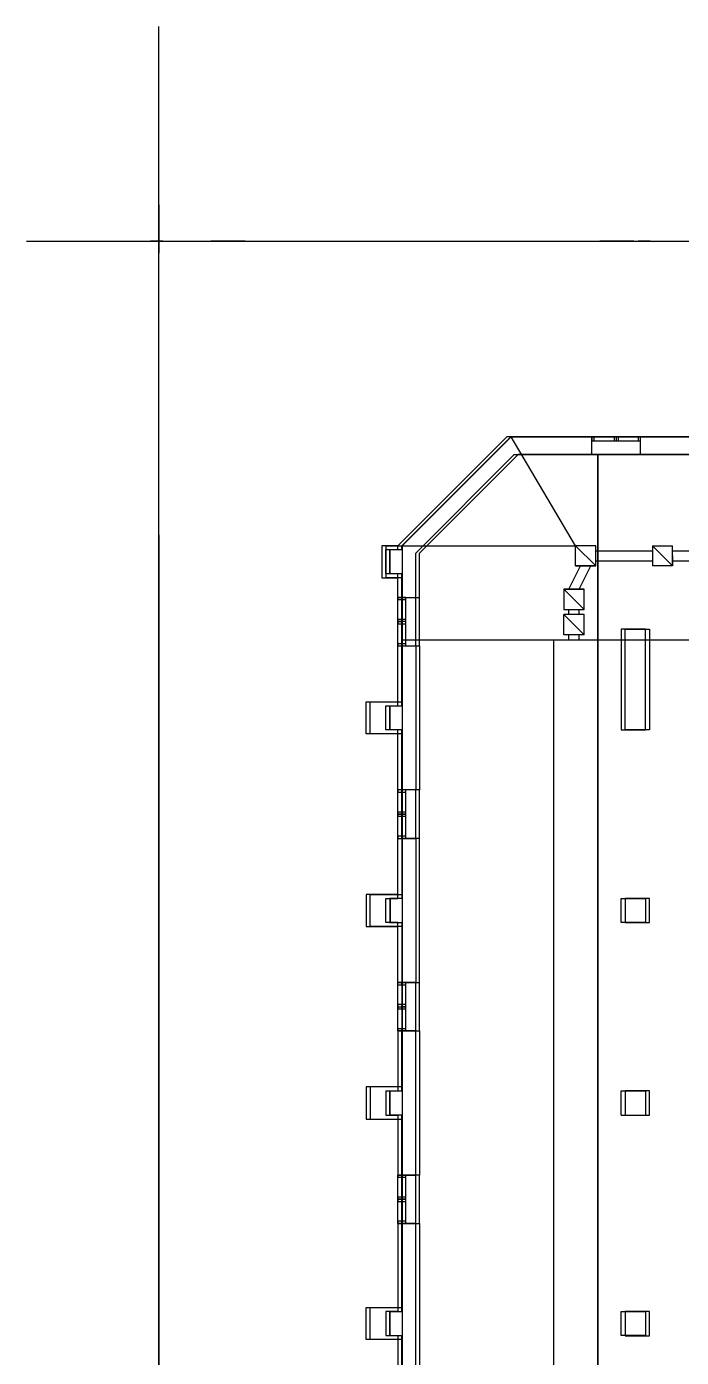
# Model space of a CAD drawing. Extents: x 2090 to 2117, y 2868 to 3045.
# Drawn here: x 2089.65 to 2100.77, y 2898.78 to 2921.39 of the extents above; entities that cross this region are included whole.
import ezdxf

# ---------------------------------------------------------------- set-up
doc = ezdxf.new("R2010")
doc.units = 0

msp = doc.modelspace()

# ---------------------------------------------------------------- linework, layer by layer
for p, q in [((2091.892, 2917.951, -0.302), (2091.892, 2921.391, -0.302)), ((2091.892, 2917.951, 2.657), (2091.892, 2918.362, 2.863)), ((2091.892, 2918.362, 2.863), (2091.892, 2917.951, 3.068)), ((2091.892, 2914.6, 3.068), (2091.892, 2917.951, 3.068)), ((2091.892, 2917.951, 3.068), (2091.892, 2917.951, 2.657)), ((2091.892, 2917.951, 3.068), (2091.892, 2917.745, 4.176)), ((2091.892, 2914.604, 2.189), (2091.892, 2917.951, 2.189)), ((2091.892, 2917.951, -0.302), (2091.892, 2917.951, 2.189)), ((2091.892, 2917.951, 3.068), (2091.892, 2917.951, 2.189)), ((2091.892, 2914.604, -0.302), (2091.892, 2917.951, -0.302)), ((2089.647, 2917.745), (2091.754, 2917.745)), ((2091.754, 2917.745, 5.217), (2092.165, 2917.745, 5.217)), ((2091.754, 2917.745), (2091.754, 2917.745, 5.217)), ((2091.959, 2917.745, 6.325), (2091.754, 2917.745, 5.217)), ((2091.754, 2917.745), (2096.021, 2917.745)), ((2091.892, 2917.745, 4.176), (2091.892, 2917.54, 3.068)), ((2091.959, 2917.745, 6.325), (2099.969, 2917.745, 6.325)), ((2091.959, 2917.745), (2092.655, 2917.745)), ((2091.959, 2917.745, 6.325), (2092.165, 2917.745, 5.217)), ((2092.165, 2917.745, 4.607), (2097.871, 2917.745, 4.607)), ((2092.165, 2917.745, 5.217), (2092.165, 2917.745)), ((2092.779, 2917.745, 3.039), (2092.776, 2917.745, 3)), ((2092.776, 2917.745, 3), (2092.776, 2917.745, 2.491)), ((2092.776, 2917.745, 2.491), (2093.357, 2917.745, 2.491)), ((2092.786, 2917.745, 3.077), (2092.779, 2917.745, 3.039)), ((2092.799, 2917.745, 3.113), (2092.786, 2917.745, 3.077)), ((2092.816, 2917.745, 3.146), (2092.799, 2917.745, 3.113)), ((2092.836, 2917.745, 3.177), (2092.816, 2917.745, 3.146)), ((2092.861, 2917.745, 3.205), (2092.836, 2917.745, 3.177)), ((2092.889, 2917.745, 3.23), (2092.861, 2917.745, 3.205)), ((2092.92, 2917.745, 3.251), (2092.889, 2917.745, 3.23)), ((2092.953, 2917.745, 3.268), (2092.92, 2917.745, 3.251)), ((2092.989, 2917.745, 3.28), (2092.953, 2917.745, 3.268)), ((2093.027, 2917.745, 3.288), (2092.989, 2917.745, 3.28)), ((2093.066, 2917.745, 3.291), (2093.027, 2917.745, 3.288)), ((2093.106, 2917.745, 3.288), (2093.066, 2917.745, 3.291)), ((2093.144, 2917.745, 3.28), (2093.106, 2917.745, 3.288)), ((2093.179, 2917.745, 3.268), (2093.144, 2917.745, 3.28)), ((2093.213, 2917.745, 3.251), (2093.179, 2917.745, 3.268)), ((2093.244, 2917.745, 3.23), (2093.213, 2917.745, 3.251)), ((2093.272, 2917.745, 3.205), (2093.244, 2917.745, 3.23)), ((2093.296, 2917.745, 3.177), (2093.272, 2917.745, 3.205)), ((2093.317, 2917.745, 3.146), (2093.296, 2917.745, 3.177)), ((2093.334, 2917.745, 3.113), (2093.317, 2917.745, 3.146)), ((2093.346, 2917.745, 3.077), (2093.334, 2917.745, 3.113)), ((2093.354, 2917.745, 3.039), (2093.346, 2917.745, 3.077)), ((2093.357, 2917.745, 3), (2093.354, 2917.745, 3.039)), ((2093.357, 2917.745, 2.491), (2093.357, 2917.745, 3)), ((2096.021, 2917.745), (2096.021, 2917.745, 4.165)), ((2096.021, 2917.745, 4.165), (2097.118, 2917.745, 4.607)), ((2096.021, 2917.745, 4.165), (2103.221, 2917.745, 4.165)), ((2096.021, 2917.745), (2110.517, 2917.745)), ((2097.871, 2917.745), (2097.871, 2917.745, 4.165)), ((2097.871, 2917.745, 4.165), (2098.968, 2917.745, 4.607)), ((2097.871, 2917.745, 4.607), (2107.666, 2917.745, 4.607)), ((2097.871, 2917.745, 2.491), (2108.667, 2917.745, 2.491)), ((2098.768, 2917.745, 4.607), (2098.768, 2917.745, 5.19)), ((2098.768, 2917.745, 5.19), (2099.111, 2917.745, 5.19)), ((2098.968, 2917.745, 4.607), (2098.968, 2917.745, 5.19)), ((2098.968, 2917.745, 5.19), (2099.311, 2917.745, 5.19)), ((2099.311, 2917.745, 5.19), (2099.311, 2917.745, 4.607)), ((2099.311, 2917.745, 5.066), (2100.271, 2917.745, 5.066)), ((2099.383, 2917.745, 3.039), (2099.381, 2917.745, 3)), ((2099.381, 2917.745, 3), (2099.381, 2917.745, 2.491)), ((2099.381, 2917.745, 2.491), (2099.962, 2917.745, 2.491)), ((2099.391, 2917.745, 3.077), (2099.383, 2917.745, 3.039)), ((2099.404, 2917.745, 3.113), (2099.391, 2917.745, 3.077)), ((2099.42, 2917.745, 3.146), (2099.404, 2917.745, 3.113)), ((2099.441, 2917.745, 3.177), (2099.42, 2917.745, 3.146)), ((2099.466, 2917.745, 3.205), (2099.441, 2917.745, 3.177)), ((2099.494, 2917.745, 3.23), (2099.466, 2917.745, 3.205)), ((2099.525, 2917.745, 3.251), (2099.494, 2917.745, 3.23)), ((2099.558, 2917.745, 3.268), (2099.525, 2917.745, 3.251)), ((2099.594, 2917.745, 3.28), (2099.558, 2917.745, 3.268)), ((2099.632, 2917.745, 3.288), (2099.594, 2917.745, 3.28)), ((2099.671, 2917.745, 3.291), (2099.632, 2917.745, 3.288)), ((2099.71, 2917.745, 3.288), (2099.671, 2917.745, 3.291)), ((2099.748, 2917.745, 3.28), (2099.71, 2917.745, 3.288)), ((2099.784, 2917.745, 3.268), (2099.748, 2917.745, 3.28)), ((2099.818, 2917.745, 3.251), (2099.784, 2917.745, 3.268)), ((2099.849, 2917.745, 3.23), (2099.818, 2917.745, 3.251)), ((2099.876, 2917.745, 3.205), (2099.849, 2917.745, 3.23)), ((2099.901, 2917.745, 3.177), (2099.876, 2917.745, 3.205)), ((2099.922, 2917.745, 3.146), (2099.901, 2917.745, 3.177)), ((2099.939, 2917.745, 3.113), (2099.922, 2917.745, 3.146)), ((2099.951, 2917.745, 3.077), (2099.939, 2917.745, 3.113)), ((2099.959, 2917.745, 3.039), (2099.951, 2917.745, 3.077)), ((2099.962, 2917.745, 3), (2099.959, 2917.745, 3.039)), ((2099.962, 2917.745, 2.491), (2099.962, 2917.745, 3)), ((2099.969, 2917.745, 5.066), (2099.969, 2917.745, 6.354)), ((2099.969, 2917.745, 6.354), (2100.036, 2917.745, 6.421)), ((2100.241, 2917.745, 7.529), (2100.036, 2917.745, 6.421)), ((2100.036, 2917.745, 6.421), (2101.97, 2917.745, 6.421)), ((2100.036, 2917.745, 5.066), (2100.036, 2917.745, 6.421)), ((2100.036, 2917.745, 6.421), (2100.447, 2917.745, 6.421)), ((2100.241, 2917.745, 7.529), (2100.447, 2917.745, 6.421)), ((2100.271, 2917.745, 4.607), (2100.271, 2917.745, 5.19)), ((2100.271, 2917.745, 5.19), (2100.615, 2917.745, 5.19)), ((2100.447, 2917.745, 5.19), (2100.447, 2917.745, 6.421)), ((2100.615, 2917.745, 5.19), (2100.615, 2917.745, 4.607)), ((2100.615, 2917.745, 5.066), (2107.106, 2917.745, 5.066)), ((2091.892, 2917.075, 1.178), (2091.892, 2917.098, 1.144)), ((2091.892, 2917.098, 1.144), (2091.892, 2917.098, -0.302)), ((2091.892, 2917.051, 1.211), (2091.892, 2917.075, 1.178)), ((2091.892, 2917.027, 1.242), (2091.892, 2917.051, 1.211)), ((2091.892, 2917.001, 1.272), (2091.892, 2917.027, 1.242)), ((2091.892, 2916.976, 1.301), (2091.892, 2917.001, 1.272)), ((2091.892, 2916.949, 1.329), (2091.892, 2916.976, 1.301)), ((2091.892, 2916.921, 1.356), (2091.892, 2916.949, 1.329)), ((2091.892, 2916.892, 1.382), (2091.892, 2916.921, 1.356)), ((2091.892, 2916.862, 1.407), (2091.892, 2916.892, 1.382)), ((2091.892, 2916.831, 1.431), (2091.892, 2916.862, 1.407)), ((2091.892, 2916.798, 1.455), (2091.892, 2916.831, 1.431)), ((2091.892, 2916.764, 1.478), (2091.892, 2916.798, 1.455)), ((2091.892, 2916.626, 1.556), (2091.892, 2916.764, 1.478)), ((2091.892, 2916.482, 1.614), (2091.892, 2916.626, 1.556)), ((2091.892, 2916.334, 1.651), (2091.892, 2916.482, 1.614)), ((2091.892, 2916.185, 1.668), (2091.892, 2916.334, 1.651)), ((2091.892, 2916.035, 1.666), (2091.892, 2916.185, 1.668)), ((2091.892, 2915.887, 1.645), (2091.892, 2916.035, 1.666)), ((2091.892, 2915.743, 1.606), (2091.892, 2915.887, 1.645)), ((2091.892, 2915.605, 1.548), (2091.892, 2915.743, 1.606)), ((2091.892, 2915.475, 1.473), (2091.892, 2915.605, 1.548)), ((2091.892, 2915.354, 1.38), (2091.892, 2915.475, 1.473)), ((2091.892, 2915.245, 1.27), (2091.892, 2915.354, 1.38)), ((2091.892, 2915.15, 1.144), (2091.892, 2915.245, 1.27)), ((2091.892, 2915.15, 1.144), (2091.892, 2915.15, -0.302)), ((2091.892, 2912.754, 4.305), (2091.892, 2914.604, 4.305)), ((2091.892, 2914.604, 4.305), (2091.892, 2914.604, -0.302)), ((2091.892, 2897.536, 0), (2091.892, 2914.604, 0)), ((2091.892, 2897.536, -0.302), (2091.892, 2914.604, -0.302)), ((2097.804, 2914.421), (2095.954, 2912.571)), ((2096.021, 2912.571, 3.724), (2097.871, 2914.421, 3.724)), ((2096.026, 2912.571, 7.539), (2097.876, 2914.421, 7.539)), ((2101.384, 2914.421), (2097.804, 2914.421)), ((2099.25, 2914.421, 3.724), (2097.871, 2914.421, 3.724)), ((2097.871, 2914.421, 3.724), (2108.667, 2914.421, 3.724)), ((2097.876, 2914.421, 7.539), (2108.672, 2914.421, 7.539)), ((2098.972, 2912.571, 7.539), (2097.876, 2914.421, 7.539)), ((2099.287, 2914.421, 3.724), (2099.25, 2914.421, 3.724)), ((2099.25, 2914.421, 3.724), (2099.25, 2914.354, 3.724)), ((2099.25, 2914.421, 3.724), (2100.073, 2914.421, 3.724)), ((2099.25, 2914.119, 3.724), (2099.25, 2914.421, 3.724)), ((2099.25, 2914.354, 3.724), (2099.287, 2914.354, 3.724)), ((2099.25, 2914.354, 3.724), (2100.073, 2914.354, 3.724)), ((2099.287, 2914.354, 3.724), (2099.287, 2914.421, 3.724)), ((2099.625, 2914.421, 3.724), (2099.625, 2914.354, 3.724)), ((2099.661, 2914.421, 3.724), (2099.625, 2914.421, 3.724)), ((2099.625, 2914.354, 3.724), (2099.661, 2914.354, 3.724)), ((2099.698, 2914.421, 3.724), (2099.661, 2914.421, 3.724)), ((2099.661, 2914.421, 3.724), (2099.661, 2914.354, 3.724)), ((2099.661, 2914.421, 3.724), (2099.661, 2914.354, 3.724)), ((2099.661, 2914.354, 3.724), (2099.698, 2914.354, 3.724)), ((2099.698, 2914.354, 3.724), (2099.698, 2914.421, 3.724)), ((2100.073, 2914.421, 3.724), (2100.036, 2914.421, 3.724)), ((2100.036, 2914.421, 3.724), (2100.036, 2914.354, 3.724)), ((2100.036, 2914.354, 3.724), (2100.073, 2914.354, 3.724)), ((2100.073, 2914.354, 3.724), (2100.073, 2914.421, 3.724)), ((2100.073, 2914.119, 3.724), (2100.073, 2914.421, 3.724)), ((2100.073, 2914.421, 3.724), (2106.466, 2914.421, 3.724)), ((2096.256, 2912.446), (2097.929, 2914.119)), ((2096.323, 2912.446, 3.724), (2097.996, 2914.119, 3.724)), ((2097.929, 2914.119), (2101.686, 2914.119)), ((2108.542, 2914.119, 3.724), (2097.996, 2914.119, 3.724)), ((2097.996, 2914.119, 3.724), (2099.25, 2914.119, 3.724)), ((2099.25, 2914.119, 3.724), (2100.073, 2914.119, 3.724)), ((2099.347, 2879.735, 0.341), (2099.347, 2914.119, 0.341)), ((2099.347, 2914.119, 4.646), (2099.347, 2893.561, 4.646)), ((2099.347, 2893.561, 6.13), (2099.347, 2914.119, 6.13)), ((2099.347, 2897.33, 6.431), (2099.347, 2914.119, 6.431)), ((2099.347, 2897.33, 7.539), (2099.347, 2914.119, 7.539)), ((2099.347, 2914.119, 7.539), (2099.347, 2914.119, 0.039)), ((2099.347, 2914.119, 0.039), (2099.347, 2879.735, 0.039)), ((2106.466, 2914.119, 3.724), (2100.073, 2914.119, 3.724)), ((2091.892, 2897.448, 4.305), (2091.892, 2912.754, 4.305)), ((2091.892, 2912.754, 0), (2091.892, 2912.754, -0.302)), ((2091.892, 2912.754, -0.302), (2091.892, 2912.754, 4.305)), ((2091.892, 2912.754, 4.305), (2091.892, 2897.536, 4.305)), ((2091.892, 2912.687, 0), (2091.892, 2912.687, 4.982)), ((2091.892, 2912.687, 4.982), (2091.892, 2912.482, 6.09)), ((2091.892, 2912.276, 4.982), (2091.892, 2912.687, 4.982)), ((2091.892, 2912.553, 0), (2091.892, 2912.553, 2.627)), ((2091.892, 2912.553, 2.627), (2091.892, 2912.41, 2.627)), ((2091.892, 2912.482, 6.09), (2091.892, 2912.276, 4.982)), ((2095.954, 2912.571), (2095.682, 2912.571)), ((2095.682, 2912.571), (2095.682, 2912.026)), ((2095.749, 2912.093), (2095.749, 2912.504)), ((2095.749, 2912.504), (2095.954, 2912.504)), ((2095.753, 2912.026, 7.539), (2095.753, 2912.571, 7.539)), ((2095.753, 2912.571, 7.539), (2096.026, 2912.571, 7.539)), ((2095.816, 2912.093, 3.724), (2095.816, 2912.504, 3.724)), ((2095.816, 2912.504, 3.724), (2096.021, 2912.504, 3.724)), ((2095.821, 2912.093, 7.539), (2095.821, 2912.504, 7.539)), ((2095.821, 2912.504, 7.539), (2096.026, 2912.504, 7.539)), ((2095.954, 2912.504), (2095.954, 2912.571)), ((2096.021, 2912.504, 3.724), (2096.021, 2912.571, 3.724)), ((2096.026, 2912.571, 7.539), (2098.972, 2912.571, 7.539)), ((2096.026, 2912.504, 7.539), (2096.026, 2912.571, 7.539)), ((2096.026, 2912.571, 7.539), (2096.026, 2898.132, 7.539)), ((2098.972, 2912.571, 7.539), (2099.315, 2912.228, 7.539)), ((2099.315, 2912.571, 7.539), (2098.972, 2912.571, 7.539)), ((2098.972, 2912.228, 7.539), (2098.972, 2912.571, 7.539)), ((2099.315, 2912.228, 7.539), (2099.315, 2912.571, 7.539)), ((2099.315, 2912.485, 7.539), (2100.276, 2912.485, 7.539)), ((2099.347, 2912.652, 4.646), (2099.347, 2909.44, 4.646)), ((2099.347, 2909.44, 0.039), (2099.347, 2912.652, 0.039)), ((2100.619, 2912.228, 7.539), (2100.276, 2912.571, 7.539)), ((2100.276, 2912.571, 7.539), (2100.619, 2912.571, 7.539)), ((2100.276, 2912.571, 7.539), (2100.276, 2912.228, 7.539)), ((2100.619, 2912.399, 7.539), (2100.619, 2912.571, 7.539)), ((2100.619, 2912.228, 7.539), (2100.619, 2912.571, 7.539)), ((2100.619, 2912.485, 7.539), (2105.713, 2912.485, 7.539)), ((2091.892, 2912.41, 2.627), (2091.892, 2912.41, 0)), ((2091.892, 2912.276, 4.982), (2091.892, 2912.276, 0)), ((2096.256, 2911.692), (2096.256, 2912.446)), ((2096.323, 2911.692, 3.724), (2096.323, 2912.446, 3.724)), ((2099.315, 2912.313, 7.539), (2100.276, 2912.313, 7.539)), ((2100.619, 2912.399, 7.539), (2100.619, 2912.228, 7.539)), ((2100.619, 2912.399, 7.539), (2100.619, 2912.399, 7.539)), ((2100.619, 2912.313, 7.539), (2105.713, 2912.313, 7.539)), ((2091.892, 2912.219, 4.305), (2091.892, 2912.219, 4.888)), ((2091.892, 2912.219, 4.888), (2091.892, 2911.876, 4.888)), ((2091.892, 2912.209, -0.302), (2091.892, 2912.209, 0)), ((2095.682, 2912.026), (2095.954, 2912.026)), ((2095.954, 2912.093), (2095.749, 2912.093)), ((2096.026, 2912.026, 7.539), (2095.753, 2912.026, 7.539)), ((2096.021, 2912.093, 3.724), (2095.816, 2912.093, 3.724)), ((2096.026, 2912.093, 7.539), (2095.821, 2912.093, 7.539)), ((2095.954, 2909.851), (2095.954, 2912.093)), ((2096.021, 2909.851, 3.724), (2096.021, 2912.093, 3.724)), ((2096.026, 2909.851, 7.539), (2096.026, 2912.093, 7.539)), ((2098.859, 2911.83, 7.539), (2099.058, 2912.228, 7.539)), ((2099.144, 2912.228, 7.539), (2098.972, 2912.228, 7.539)), ((2098.972, 2912.228, 7.539), (2099.315, 2912.228, 7.539)), ((2099.03, 2911.83, 7.539), (2099.23, 2912.228, 7.539)), ((2099.315, 2912.228, 7.539), (2099.144, 2912.228, 7.539)), ((2100.619, 2912.228, 7.539), (2100.276, 2912.228, 7.539)), ((2091.892, 2911.876, 4.888), (2091.892, 2911.876, 4.305)), ((2091.892, 2911.791, 4.764), (2091.892, 2911.876, 4.764)), ((2091.892, 2911.872, 3.445), (2091.892, 2911.876, 3.389)), ((2091.892, 2911.053, 0.547), (2091.892, 2911.876, 0.547)), ((2091.892, 2911.876, 0.547), (2091.892, 2911.876, 3.389)), ((2091.892, 2911.861, 3.498), (2091.892, 2911.872, 3.445)), ((2091.892, 2911.843, 3.549), (2091.892, 2911.861, 3.498)), ((2091.892, 2911.819, 3.596), (2091.892, 2911.843, 3.549)), ((2091.892, 2911.79, 3.64), (2091.892, 2911.819, 3.596)), ((2091.892, 2911.448, 4.888), (2091.892, 2911.791, 4.888)), ((2091.892, 2911.791, 4.888), (2091.892, 2911.791, 4.305)), ((2091.892, 2911.755, 3.679), (2091.892, 2911.79, 3.64)), ((2099.116, 2911.487, 7.539), (2098.773, 2911.83, 7.539)), ((2098.773, 2911.83, 7.539), (2098.944, 2911.83, 7.539)), ((2099.116, 2911.83, 7.539), (2098.773, 2911.83, 7.539)), ((2098.773, 2911.83, 7.539), (2098.773, 2911.487, 7.539)), ((2098.944, 2911.83, 7.539), (2099.116, 2911.83, 7.539)), ((2099.116, 2911.487, 7.539), (2099.116, 2911.83, 7.539)), ((2091.892, 2911.716, 3.714), (2091.892, 2911.755, 3.679)), ((2091.892, 2911.672, 3.744), (2091.892, 2911.716, 3.714)), ((2091.892, 2911.625, 3.768), (2091.892, 2911.672, 3.744)), ((2091.892, 2911.574, 3.785), (2091.892, 2911.625, 3.768)), ((2091.892, 2911.52, 3.796), (2091.892, 2911.574, 3.785)), ((2096.021, 2911.692), (2095.954, 2911.692)), ((2095.954, 2911.692), (2095.954, 2911.656)), ((2095.954, 2910.87), (2095.954, 2911.692)), ((2095.954, 2911.692), (2096.256, 2911.692)), ((2095.954, 2911.656), (2096.021, 2911.656)), ((2096.021, 2911.656), (2096.021, 2911.692)), ((2096.021, 2910.87), (2096.021, 2911.692)), ((2096.089, 2911.692, 3.724), (2096.021, 2911.692, 3.724)), ((2096.021, 2910.87, 3.724), (2096.021, 2911.692, 3.724)), ((2096.021, 2911.656, 3.724), (2096.021, 2911.692, 3.724)), ((2096.021, 2911.692, 3.724), (2096.323, 2911.692, 3.724)), ((2096.021, 2911.656, 3.724), (2096.089, 2911.656, 3.724)), ((2096.089, 2911.656, 3.724), (2096.089, 2911.692, 3.724)), ((2096.089, 2910.87, 3.724), (2096.089, 2911.692, 3.724)), ((2096.256, 2910.87), (2096.256, 2911.692)), ((2096.323, 2910.87, 3.724), (2096.323, 2911.692, 3.724)), ((2099.347, 2911.692, 3.73), (2099.347, 2911.689, 3.785)), ((2099.347, 2911.692, 3.73), (2099.347, 2911.692, 0.888)), ((2099.347, 2911.692, 0.888), (2099.347, 2911.155, 0.888)), ((2099.347, 2911.689, 3.785), (2099.347, 2911.678, 3.839)), ((2099.347, 2911.678, 3.839), (2099.347, 2911.66, 3.89)), ((2099.347, 2911.66, 3.89), (2099.347, 2911.636, 3.937)), ((2099.347, 2911.636, 3.937), (2099.347, 2911.607, 3.981)), ((2099.347, 2911.607, 3.981), (2099.347, 2911.572, 4.02)), ((2099.347, 2911.572, 4.02), (2099.347, 2911.532, 4.055)), ((2091.892, 2911.465, 3.8), (2091.892, 2911.52, 3.796)), ((2091.892, 2911.409, 3.796), (2091.892, 2911.465, 3.8)), ((2091.892, 2911.448, 4.305), (2091.892, 2911.448, 4.888)), ((2091.892, 2911.355, 3.785), (2091.892, 2911.409, 3.796)), ((2091.892, 2911.235, 6.337), (2091.892, 2911.361, 6.337)), ((2091.892, 2911.361, 6.337), (2091.892, 2911.155, 7.445)), ((2091.892, 2910.95, 5.66), (2091.892, 2911.361, 5.66)), ((2091.892, 2911.361, 5.66), (2091.892, 2911.155, 6.768)), ((2091.892, 2910.95, 4.305), (2091.892, 2911.361, 4.305)), ((2091.892, 2911.361, 4.305), (2091.892, 2911.361, 6.337)), ((2091.892, 2911.304, 3.767), (2091.892, 2911.355, 3.785)), ((2098.773, 2911.487, 7.539), (2099.116, 2911.487, 7.539)), ((2098.773, 2911.487, 7.539), (2098.944, 2911.487, 7.539)), ((2099.116, 2911.402, 7.539), (2098.773, 2911.402, 7.539)), ((2098.773, 2911.402, 7.539), (2099.116, 2911.059, 7.539)), ((2098.773, 2911.059, 7.539), (2098.773, 2911.402, 7.539)), ((2098.859, 2911.402, 7.539), (2098.859, 2911.487, 7.539)), ((2099.03, 2911.402, 7.539), (2099.03, 2911.487, 7.539)), ((2099.116, 2911.059, 7.539), (2099.116, 2911.402, 7.539)), ((2099.347, 2911.532, 4.055), (2099.347, 2911.489, 4.084)), ((2099.347, 2911.489, 4.084), (2099.347, 2911.441, 4.108)), ((2099.347, 2911.441, 4.108), (2099.347, 2911.391, 4.126)), ((2099.347, 2911.391, 4.126), (2099.347, 2911.337, 4.137)), ((2099.347, 2911.337, 4.137), (2099.347, 2911.281, 4.141)), ((2091.892, 2911.257, 3.743), (2091.892, 2911.304, 3.767)), ((2091.892, 2911.213, 3.714), (2091.892, 2911.257, 3.743)), ((2091.892, 2911.174, 3.679), (2091.892, 2911.213, 3.714)), ((2091.892, 2911.139, 3.64), (2091.892, 2911.174, 3.679)), ((2091.892, 2911.155, 7.445), (2091.892, 2910.95, 6.337)), ((2091.892, 2911.155, 6.768), (2091.892, 2910.95, 5.66)), ((2091.892, 2911.11, 3.596), (2091.892, 2911.139, 3.64)), ((2091.892, 2911.086, 3.549), (2091.892, 2911.11, 3.596)), ((2091.892, 2897.536, 7.198), (2091.892, 2911.109, 7.198)), ((2096.021, 2911.318), (2095.954, 2911.318)), ((2095.954, 2911.318), (2095.954, 2911.281)), ((2096.021, 2911.281), (2095.954, 2911.281)), ((2095.954, 2911.281), (2095.954, 2911.245)), ((2095.954, 2911.281), (2096.021, 2911.281)), ((2095.954, 2911.245), (2096.021, 2911.245)), ((2096.021, 2911.281), (2096.021, 2911.318)), ((2096.089, 2911.318, 3.724), (2096.021, 2911.318, 3.724)), ((2096.021, 2911.318, 3.724), (2096.021, 2911.281, 3.724)), ((2096.021, 2911.245), (2096.021, 2911.281)), ((2096.089, 2911.281, 3.724), (2096.021, 2911.281, 3.724)), ((2096.021, 2911.281, 3.724), (2096.021, 2911.245, 3.724)), ((2096.089, 2911.281, 3.724), (2096.021, 2911.281, 3.724)), ((2096.021, 2911.245, 3.724), (2096.089, 2911.245, 3.724)), ((2096.089, 2911.281, 3.724), (2096.089, 2911.318, 3.724)), ((2096.089, 2911.245, 3.724), (2096.089, 2911.281, 3.724)), ((2099.347, 2911.281, 4.141), (2099.347, 2911.27, 4.141)), ((2099.347, 2911.27, 4.141), (2099.347, 2911.26, 4.14)), ((2099.347, 2911.26, 4.14), (2099.347, 2911.249, 4.139)), ((2099.347, 2911.249, 4.139), (2099.347, 2911.238, 4.138)), ((2099.347, 2911.238, 4.138), (2099.347, 2911.228, 4.137)), ((2099.347, 2911.228, 4.137), (2099.347, 2911.218, 4.136)), ((2099.347, 2911.218, 4.136), (2099.347, 2911.208, 4.134)), ((2099.347, 2911.208, 4.134), (2099.347, 2911.197, 4.132)), ((2099.347, 2911.197, 4.132), (2099.347, 2911.187, 4.13)), ((2099.347, 2911.187, 4.13), (2099.347, 2911.177, 4.127)), ((2099.347, 2911.177, 4.127), (2099.347, 2911.166, 4.124)), ((2099.347, 2911.166, 4.124), (2099.347, 2911.155, 4.121)), ((2099.347, 2911.155, 4.646), (2099.347, 2911.155, 0.341)), ((2099.747, 2911.155), (2099.747, 2909.44)), ((2100.158, 2911.155), (2099.747, 2911.155)), ((2099.747, 2911.155), (2099.747, 2911.155)), ((2099.814, 2909.44, 3.724), (2099.814, 2911.155, 3.724)), ((2099.814, 2911.155, 3.724), (2100.225, 2911.155, 3.724)), ((2100.158, 2909.44), (2100.158, 2911.155)), ((2100.225, 2911.155, 3.724), (2100.225, 2909.44, 3.724)), ((2100.225, 2911.155, 3.724), (2100.225, 2911.155, 3.724)), ((2091.892, 2911.068, 3.498), (2091.892, 2911.086, 3.549)), ((2091.892, 2910.95, 6.337), (2091.892, 2911.075, 6.337)), ((2091.892, 2911.057, 3.444), (2091.892, 2911.068, 3.498)), ((2091.892, 2911.053, 3.389), (2091.892, 2911.057, 3.444)), ((2091.892, 2911.053, 3.389), (2091.892, 2911.053, 0.547)), ((2091.892, 2909.885, 5.788), (2091.892, 2910.95, 5.788)), ((2091.892, 2910.95, 5.66), (2091.892, 2910.95, 5.66)), ((2091.892, 2897.536, 6.09), (2091.892, 2910.95, 6.09)), ((2091.892, 2910.95, 6.337), (2091.892, 2910.95, 4.305)), ((2096.021, 2910.906), (2095.954, 2910.906)), ((2095.954, 2910.906), (2095.954, 2910.87)), ((2096.021, 2910.87), (2096.021, 2910.906)), ((2096.089, 2910.906, 3.724), (2096.021, 2910.906, 3.724)), ((2096.021, 2910.906, 3.724), (2096.021, 2910.87, 3.724)), ((2096.026, 2910.972, 7.539), (2098.773, 2910.972, 7.539)), ((2096.089, 2910.87, 3.724), (2096.089, 2910.906, 3.724)), ((2098.6, 2895.333, 7.539), (2098.6, 2910.972, 7.539)), ((2099.116, 2911.059, 7.539), (2098.773, 2911.059, 7.539)), ((2098.773, 2910.972, 7.539), (2107.948, 2910.972, 7.539)), ((2098.859, 2910.974, 7.539), (2098.859, 2911.059, 7.539)), ((2099.03, 2910.974, 7.539), (2099.03, 2911.059, 7.539)), ((2095.954, 2910.87), (2096.021, 2910.87)), ((2095.954, 2910.87), (2096.256, 2910.87)), ((2096.021, 2910.87, 3.724), (2096.089, 2910.87, 3.724)), ((2096.021, 2910.87, 3.724), (2096.323, 2910.87, 3.724)), ((2096.256, 2910.87), (2096.256, 2908.42)), ((2096.323, 2910.87, 3.724), (2096.323, 2908.42, 3.724)), ((2091.892, 2910.101, 0), (2091.892, 2910.101, -0.302)), ((2091.892, 2910.101, -0.302), (2091.892, 2909.556, -0.302)), ((2091.892, 2909.829, 6.09), (2091.892, 2910.034, 4.982)), ((2091.892, 2910.034, 4.982), (2091.892, 2910.034, 0)), ((2091.892, 2909.623, 4.982), (2091.892, 2910.034, 4.982)), ((2091.892, 2909.757, 2.627), (2091.892, 2909.9, 2.627)), ((2091.892, 2909.9, 2.627), (2091.892, 2909.9, 0)), ((2091.892, 2909.623, 4.982), (2091.892, 2909.829, 6.09)), ((2091.892, 2906.613, 5.788), (2091.892, 2909.773, 5.788)), ((2091.892, 2909.757, 0), (2091.892, 2909.757, 2.627)), ((2095.414, 2909.373), (2095.414, 2909.918)), ((2095.414, 2909.918), (2095.954, 2909.918)), ((2095.485, 2909.373, 7.539), (2095.485, 2909.918, 7.539)), ((2095.485, 2909.918, 7.539), (2096.026, 2909.918, 7.539)), ((2095.749, 2909.44), (2095.749, 2909.851)), ((2095.749, 2909.851), (2095.954, 2909.851)), ((2095.816, 2909.44, 3.724), (2095.816, 2909.851, 3.724)), ((2095.816, 2909.851, 3.724), (2096.021, 2909.851, 3.724)), ((2095.821, 2909.44, 7.539), (2095.821, 2909.851, 7.539)), ((2095.821, 2909.851, 7.539), (2096.026, 2909.851, 7.539)), ((2091.892, 2909.623, 0), (2091.892, 2909.623, 4.982)), ((2091.892, 2909.556, -0.302), (2091.892, 2909.556, 0)), ((2095.954, 2909.373), (2095.414, 2909.373)), ((2096.026, 2909.373, 7.539), (2095.485, 2909.373, 7.539)), ((2095.954, 2909.44), (2095.749, 2909.44)), ((2096.021, 2909.44, 3.724), (2095.816, 2909.44, 3.724)), ((2096.026, 2909.44, 7.539), (2095.821, 2909.44, 7.539)), ((2095.954, 2908.42), (2095.954, 2909.44)), ((2096.021, 2908.42, 3.724), (2096.021, 2909.44, 3.724)), ((2096.026, 2908.42, 7.539), (2096.026, 2909.44, 7.539)), ((2099.347, 2909.44, 4.646), (2099.347, 2909.44, 0.341)), ((2099.747, 2909.44), (2100.158, 2909.44)), ((2100.225, 2909.44, 3.724), (2099.814, 2909.44, 3.724)), ((2091.892, 2908.6, 3.445), (2091.892, 2908.604, 3.389)), ((2091.892, 2907.781, 0.547), (2091.892, 2908.604, 0.547)), ((2091.892, 2908.604, 0.547), (2091.892, 2908.604, 3.389)), ((2091.892, 2908.589, 3.498), (2091.892, 2908.6, 3.445)), ((2091.892, 2908.571, 3.549), (2091.892, 2908.589, 3.498)), ((2091.892, 2908.547, 3.596), (2091.892, 2908.571, 3.549)), ((2091.892, 2908.518, 3.64), (2091.892, 2908.547, 3.596)), ((2091.892, 2908.483, 3.679), (2091.892, 2908.518, 3.64)), ((2091.892, 2908.444, 3.714), (2091.892, 2908.483, 3.679)), ((2091.892, 2908.4, 3.744), (2091.892, 2908.444, 3.714)), ((2091.892, 2908.353, 3.768), (2091.892, 2908.4, 3.744)), ((2096.021, 2908.42), (2095.954, 2908.42)), ((2095.954, 2908.42), (2095.954, 2908.384)), ((2095.954, 2907.598), (2095.954, 2908.42)), ((2096.256, 2908.42), (2095.954, 2908.42)), ((2096.021, 2908.384), (2096.021, 2908.42)), ((2096.021, 2907.598), (2096.021, 2908.42)), ((2096.089, 2908.42, 3.724), (2096.021, 2908.42, 3.724)), ((2096.021, 2908.42, 3.724), (2096.021, 2908.384, 3.724)), ((2096.021, 2907.598, 3.724), (2096.021, 2908.42, 3.724)), ((2096.323, 2908.42, 3.724), (2096.021, 2908.42, 3.724)), ((2096.089, 2908.384, 3.724), (2096.089, 2908.42, 3.724)), ((2096.089, 2907.598, 3.724), (2096.089, 2908.42, 3.724)), ((2096.256, 2907.598), (2096.256, 2908.42)), ((2096.323, 2907.598, 3.724), (2096.323, 2908.42, 3.724)), ((2099.347, 2908.398, 3.73), (2099.347, 2908.395, 3.785)), ((2099.347, 2907.576, 0.888), (2099.347, 2908.398, 0.888)), ((2099.347, 2908.398, 0.888), (2099.347, 2908.398, 3.73)), ((2091.892, 2908.302, 3.785), (2091.892, 2908.353, 3.768)), ((2091.892, 2908.248, 3.796), (2091.892, 2908.302, 3.785)), ((2091.892, 2908.193, 3.8), (2091.892, 2908.248, 3.796)), ((2091.892, 2908.137, 3.796), (2091.892, 2908.193, 3.8)), ((2095.954, 2908.384), (2096.021, 2908.384)), ((2096.021, 2908.384, 3.724), (2096.089, 2908.384, 3.724)), ((2099.347, 2908.395, 3.785), (2099.347, 2908.384, 3.839)), ((2099.347, 2908.384, 3.839), (2099.347, 2908.366, 3.89)), ((2099.347, 2908.366, 3.89), (2099.347, 2908.342, 3.937)), ((2099.347, 2908.342, 3.937), (2099.347, 2908.312, 3.981)), ((2099.347, 2908.312, 3.981), (2099.347, 2908.278, 4.02)), ((2099.347, 2908.278, 4.02), (2099.347, 2908.238, 4.055)), ((2099.347, 2908.238, 4.055), (2099.347, 2908.195, 4.084)), ((2099.347, 2908.195, 4.084), (2099.347, 2908.147, 4.108)), ((2091.892, 2908.083, 3.785), (2091.892, 2908.137, 3.796)), ((2091.892, 2908.032, 3.767), (2091.892, 2908.083, 3.785)), ((2091.892, 2907.985, 3.743), (2091.892, 2908.032, 3.767)), ((2091.892, 2907.941, 3.714), (2091.892, 2907.985, 3.743)), ((2096.021, 2908.046), (2095.954, 2908.046)), ((2095.954, 2908.046), (2095.954, 2908.009)), ((2096.021, 2908.009), (2095.954, 2908.009)), ((2095.954, 2908.009), (2095.954, 2907.973)), ((2095.954, 2908.009), (2096.021, 2908.009)), ((2095.954, 2907.973), (2096.021, 2907.973)), ((2096.021, 2908.009), (2096.021, 2908.046)), ((2096.089, 2908.046, 3.724), (2096.021, 2908.046, 3.724)), ((2096.021, 2908.046, 3.724), (2096.021, 2908.009, 3.724)), ((2096.021, 2907.973), (2096.021, 2908.009)), ((2096.021, 2908.009, 3.724), (2096.089, 2908.009, 3.724)), ((2096.089, 2908.009, 3.724), (2096.021, 2908.009, 3.724)), ((2096.021, 2907.973, 3.724), (2096.021, 2908.009, 3.724)), ((2096.021, 2907.973, 3.724), (2096.089, 2907.973, 3.724)), ((2096.089, 2908.009, 3.724), (2096.089, 2908.046, 3.724)), ((2096.089, 2907.973, 3.724), (2096.089, 2908.009, 3.724)), ((2099.347, 2908.147, 4.108), (2099.347, 2908.096, 4.126)), ((2099.347, 2908.096, 4.126), (2099.347, 2908.043, 4.137)), ((2099.347, 2908.043, 4.137), (2099.347, 2907.987, 4.141)), ((2099.347, 2907.987, 4.141), (2099.347, 2907.931, 4.137)), ((2091.892, 2907.902, 3.679), (2091.892, 2907.941, 3.714)), ((2091.892, 2907.867, 3.64), (2091.892, 2907.902, 3.679)), ((2091.892, 2907.838, 3.596), (2091.892, 2907.867, 3.64)), ((2091.892, 2907.814, 3.549), (2091.892, 2907.838, 3.596)), ((2091.892, 2907.796, 3.498), (2091.892, 2907.814, 3.549)), ((2091.892, 2907.785, 3.444), (2091.892, 2907.796, 3.498)), ((2091.892, 2907.781, 3.389), (2091.892, 2907.785, 3.444)), ((2091.892, 2907.781, 3.389), (2091.892, 2907.781, 0.547)), ((2099.347, 2907.931, 4.137), (2099.347, 2907.878, 4.126)), ((2099.347, 2907.878, 4.126), (2099.347, 2907.827, 4.109)), ((2099.347, 2907.827, 4.109), (2099.347, 2907.78, 4.085)), ((2099.347, 2907.78, 4.085), (2099.347, 2907.736, 4.055)), ((2099.347, 2907.736, 4.055), (2099.347, 2907.697, 4.02)), ((2096.021, 2907.635), (2095.954, 2907.635)), ((2095.954, 2907.635), (2095.954, 2907.598)), ((2095.954, 2907.598), (2096.021, 2907.598)), ((2095.954, 2906.579), (2095.954, 2907.598)), ((2095.954, 2907.598), (2096.256, 2907.598)), ((2096.021, 2907.598), (2096.021, 2907.635)), ((2096.089, 2907.635, 3.724), (2096.021, 2907.635, 3.724)), ((2096.021, 2907.635, 3.724), (2096.021, 2907.598, 3.724)), ((2096.021, 2907.598, 3.724), (2096.089, 2907.598, 3.724)), ((2096.323, 2907.598, 3.724), (2096.021, 2907.598, 3.724)), ((2096.021, 2907.598, 3.724), (2096.021, 2906.579, 3.724)), ((2096.026, 2907.598, 7.539), (2096.026, 2906.579, 7.539)), ((2096.089, 2907.598, 3.724), (2096.089, 2907.635, 3.724)), ((2096.256, 2907.598), (2096.256, 2905.148)), ((2096.323, 2905.364, 3.724), (2096.323, 2907.598, 3.724)), ((2099.347, 2907.697, 4.02), (2099.347, 2907.662, 3.981)), ((2099.347, 2907.662, 3.981), (2099.347, 2907.632, 3.937)), ((2099.347, 2907.632, 3.937), (2099.347, 2907.608, 3.89)), ((2099.347, 2907.608, 3.89), (2099.347, 2907.591, 3.839)), ((2099.347, 2907.591, 3.839), (2099.347, 2907.58, 3.786)), ((2099.347, 2907.58, 3.786), (2099.347, 2907.576, 3.73)), ((2099.347, 2907.576, 3.73), (2099.347, 2907.576, 0.888)), ((2091.892, 2906.829, 0), (2091.892, 2906.829, -0.302)), ((2091.892, 2906.829, -0.302), (2091.892, 2906.284, -0.302)), ((2091.892, 2906.351, -0.302), (2091.892, 2906.762, -0.302)), ((2091.892, 2906.762, 0), (2091.892, 2906.762, 4.982)), ((2091.892, 2906.762, 4.982), (2091.892, 2906.557, 6.09)), ((2091.892, 2906.351, 4.982), (2091.892, 2906.762, 4.982)), ((2091.892, 2906.485, 2.627), (2091.892, 2906.628, 2.627)), ((2091.892, 2906.628, 2.627), (2091.892, 2906.628, 0)), ((2095.954, 2906.646), (2095.414, 2906.646)), ((2095.414, 2906.646), (2095.414, 2906.101)), ((2095.485, 2906.101, 7.539), (2095.485, 2906.646, 7.539)), ((2095.485, 2906.646, 7.539), (2096.026, 2906.646, 7.539)), ((2091.892, 2906.557, 6.09), (2091.892, 2906.351, 4.982)), ((2091.892, 2903.341, 5.788), (2091.892, 2906.501, 5.788)), ((2091.892, 2906.485, 0), (2091.892, 2906.485, 2.627)), ((2095.749, 2906.168), (2095.749, 2906.579)), ((2095.749, 2906.579), (2095.954, 2906.579)), ((2096.021, 2906.579, 3.724), (2095.816, 2906.579, 3.724)), ((2095.816, 2906.579, 3.724), (2095.816, 2906.168, 3.724)), ((2096.026, 2906.579, 7.539), (2095.821, 2906.579, 7.539)), ((2095.821, 2906.579, 7.539), (2095.821, 2906.168, 7.539)), ((2096.021, 2906.579, 3.724), (2096.021, 2906.579, 3.724)), ((2099.347, 2906.579, 0.341), (2099.347, 2906.579, 4.646)), ((2099.347, 2906.579, 4.646), (2099.347, 2906.168, 4.646)), ((2099.347, 2906.168, 0.039), (2099.347, 2906.579, 0.039)), ((2099.747, 2906.168), (2099.747, 2906.579)), ((2099.747, 2906.579), (2100.158, 2906.579)), ((2099.814, 2906.579, 3.724), (2099.814, 2906.168, 3.724)), ((2100.225, 2906.579, 3.724), (2099.814, 2906.579, 3.724)), ((2099.814, 2906.579, 3.724), (2099.814, 2906.579, 3.724)), ((2100.158, 2906.579), (2100.158, 2906.168)), ((2100.158, 2906.579), (2100.158, 2906.579)), ((2100.225, 2906.168, 3.724), (2100.225, 2906.579, 3.724)), ((2091.892, 2906.351, 4.982), (2091.892, 2906.351, 0)), ((2091.892, 2906.284, -0.302), (2091.892, 2906.284, 0)), ((2095.954, 2906.168), (2095.749, 2906.168)), ((2095.816, 2906.168, 3.724), (2096.021, 2906.168, 3.724)), ((2095.821, 2906.168, 7.539), (2096.026, 2906.168, 7.539)), ((2095.954, 2905.364), (2095.954, 2906.168)), ((2096.021, 2906.168, 3.724), (2096.021, 2905.364, 3.724)), ((2096.026, 2906.168, 7.539), (2096.026, 2905.364, 7.539)), ((2099.347, 2906.168, 4.646), (2099.347, 2906.168, 0.341)), ((2100.158, 2906.168), (2099.747, 2906.168)), ((2099.814, 2906.168, 3.724), (2100.225, 2906.168, 3.724)), ((2095.414, 2906.101), (2095.954, 2906.101)), ((2096.026, 2906.101, 7.539), (2095.485, 2906.101, 7.539)), ((2091.892, 2905.328, 3.445), (2091.892, 2905.332, 3.389)), ((2091.892, 2904.51, 0.547), (2091.892, 2905.332, 0.547)), ((2091.892, 2905.332, 0.547), (2091.892, 2905.332, 3.389)), ((2091.892, 2905.317, 3.498), (2091.892, 2905.328, 3.445)), ((2091.892, 2905.3, 3.549), (2091.892, 2905.317, 3.498)), ((2091.892, 2905.276, 3.596), (2091.892, 2905.3, 3.549)), ((2091.892, 2905.246, 3.64), (2091.892, 2905.276, 3.596)), ((2091.892, 2905.211, 3.679), (2091.892, 2905.246, 3.64)), ((2095.954, 2905.148), (2095.954, 2905.364)), ((2096.021, 2905.364, 3.724), (2096.021, 2905.148, 3.724)), ((2096.026, 2905.364, 7.539), (2096.026, 2905.148, 7.539)), ((2096.323, 2905.148, 3.724), (2096.323, 2905.364, 3.724)), ((2091.892, 2905.172, 3.714), (2091.892, 2905.211, 3.679)), ((2091.892, 2905.128, 3.744), (2091.892, 2905.172, 3.714)), ((2091.892, 2905.081, 3.768), (2091.892, 2905.128, 3.744)), ((2091.892, 2905.03, 3.785), (2091.892, 2905.081, 3.768)), ((2091.892, 2904.977, 3.796), (2091.892, 2905.03, 3.785)), ((2095.954, 2904.326), (2095.954, 2905.148)), ((2095.954, 2905.148), (2096.021, 2905.148)), ((2096.021, 2905.148), (2095.954, 2905.148)), ((2095.954, 2905.112), (2095.954, 2905.148)), ((2096.256, 2905.148), (2095.954, 2905.148)), ((2095.954, 2905.112), (2096.021, 2905.112)), ((2096.021, 2905.112), (2096.021, 2905.148)), ((2096.021, 2905.148), (2096.021, 2904.326)), ((2096.021, 2905.148), (2096.021, 2905.148)), ((2096.089, 2905.148, 3.724), (2096.021, 2905.148, 3.724)), ((2096.021, 2905.148, 3.724), (2096.021, 2905.112, 3.724)), ((2096.021, 2905.148, 3.724), (2096.021, 2904.326, 3.724)), ((2096.089, 2905.148, 3.724), (2096.021, 2905.148, 3.724)), ((2096.021, 2905.148, 3.724), (2096.021, 2905.148, 3.724)), ((2096.021, 2905.148, 3.724), (2096.323, 2905.148, 3.724)), ((2096.021, 2905.112, 3.724), (2096.089, 2905.112, 3.724)), ((2096.089, 2905.112, 3.724), (2096.089, 2905.148, 3.724)), ((2096.089, 2904.326, 3.724), (2096.089, 2905.148, 3.724)), ((2096.256, 2904.326), (2096.256, 2905.148)), ((2096.256, 2905.148), (2096.256, 2905.148)), ((2096.323, 2904.326, 3.724), (2096.323, 2905.148, 3.724)), ((2099.347, 2905.126, 3.73), (2099.347, 2905.123, 3.785)), ((2099.347, 2905.126, 3.73), (2099.347, 2905.126, 0.888)), ((2099.347, 2905.126, 0.888), (2099.347, 2904.304, 0.888)), ((2099.347, 2905.123, 3.785), (2099.347, 2905.112, 3.839)), ((2099.347, 2905.112, 3.839), (2099.347, 2905.094, 3.89)), ((2099.347, 2905.094, 3.89), (2099.347, 2905.07, 3.937)), ((2099.347, 2905.07, 3.937), (2099.347, 2905.041, 3.981)), ((2099.347, 2905.041, 3.981), (2099.347, 2905.006, 4.02)), ((2099.347, 2905.006, 4.02), (2099.347, 2904.967, 4.055)), ((2091.892, 2904.921, 3.8), (2091.892, 2904.977, 3.796)), ((2091.892, 2904.865, 3.796), (2091.892, 2904.921, 3.8)), ((2091.892, 2904.812, 3.785), (2091.892, 2904.865, 3.796)), ((2091.892, 2904.761, 3.767), (2091.892, 2904.812, 3.785)), ((2099.347, 2904.967, 4.055), (2099.347, 2904.923, 4.084)), ((2099.347, 2904.923, 4.084), (2099.347, 2904.875, 4.108)), ((2099.347, 2904.875, 4.108), (2099.347, 2904.825, 4.126)), ((2099.347, 2904.825, 4.126), (2099.347, 2904.771, 4.137)), ((2091.892, 2904.713, 3.743), (2091.892, 2904.761, 3.767)), ((2091.892, 2904.67, 3.714), (2091.892, 2904.713, 3.743)), ((2091.892, 2904.63, 3.679), (2091.892, 2904.67, 3.714)), ((2091.892, 2904.595, 3.64), (2091.892, 2904.63, 3.679)), ((2091.892, 2904.566, 3.596), (2091.892, 2904.595, 3.64)), ((2091.892, 2904.542, 3.549), (2091.892, 2904.566, 3.596)), ((2096.021, 2904.774), (2095.954, 2904.774)), ((2095.954, 2904.774), (2095.954, 2904.737)), ((2095.954, 2904.737), (2095.954, 2904.701)), ((2095.954, 2904.737), (2096.021, 2904.737)), ((2095.954, 2904.737), (2096.021, 2904.737)), ((2095.954, 2904.701), (2096.021, 2904.701)), ((2096.021, 2904.737), (2096.021, 2904.774)), ((2096.089, 2904.774, 3.724), (2096.021, 2904.774, 3.724)), ((2096.021, 2904.774, 3.724), (2096.021, 2904.737, 3.724)), ((2096.021, 2904.701), (2096.021, 2904.737)), ((2096.089, 2904.737, 3.724), (2096.021, 2904.737, 3.724)), ((2096.021, 2904.737, 3.724), (2096.021, 2904.701, 3.724)), ((2096.021, 2904.737, 3.724), (2096.089, 2904.737, 3.724)), ((2096.021, 2904.701, 3.724), (2096.089, 2904.701, 3.724)), ((2096.089, 2904.737, 3.724), (2096.089, 2904.774, 3.724)), ((2096.089, 2904.701, 3.724), (2096.089, 2904.737, 3.724)), ((2099.347, 2904.771, 4.137), (2099.347, 2904.715, 4.141)), ((2099.347, 2904.715, 4.141), (2099.347, 2904.66, 4.137)), ((2099.347, 2904.66, 4.137), (2099.347, 2904.606, 4.126)), ((2099.347, 2904.606, 4.126), (2099.347, 2904.555, 4.109)), ((2099.347, 2904.555, 4.109), (2099.347, 2904.508, 4.085)), ((2091.892, 2904.524, 3.498), (2091.892, 2904.542, 3.549)), ((2091.892, 2904.513, 3.444), (2091.892, 2904.524, 3.498)), ((2091.892, 2904.51, 3.389), (2091.892, 2904.513, 3.444)), ((2091.892, 2904.51, 3.389), (2091.892, 2904.51, 0.547)), ((2096.021, 2904.363), (2095.954, 2904.363)), ((2095.954, 2904.363), (2095.954, 2904.326)), ((2095.954, 2904.326), (2096.021, 2904.326)), ((2096.021, 2904.326), (2095.954, 2904.326)), ((2096.256, 2904.326), (2095.954, 2904.326)), ((2095.954, 2904.326), (2095.954, 2903.307)), ((2096.021, 2904.326), (2096.021, 2904.363)), ((2096.089, 2904.363, 3.724), (2096.021, 2904.363, 3.724)), ((2096.021, 2904.326, 3.724), (2096.021, 2904.363, 3.724)), ((2096.021, 2904.326, 3.724), (2096.089, 2904.326, 3.724)), ((2096.021, 2904.326, 3.724), (2096.089, 2904.326, 3.724)), ((2096.021, 2903.307, 3.724), (2096.021, 2904.326, 3.724)), ((2096.021, 2904.326, 3.724), (2096.323, 2904.326, 3.724)), ((2096.026, 2903.307, 7.539), (2096.026, 2904.326, 7.539)), ((2096.089, 2904.326, 3.724), (2096.089, 2904.363, 3.724)), ((2096.256, 2901.877), (2096.256, 2904.326)), ((2096.323, 2904.326, 3.724), (2096.323, 2901.877, 3.724)), ((2099.347, 2904.508, 4.085), (2099.347, 2904.464, 4.055)), ((2099.347, 2904.464, 4.055), (2099.347, 2904.425, 4.02)), ((2099.347, 2904.425, 4.02), (2099.347, 2904.39, 3.981)), ((2099.347, 2904.39, 3.981), (2099.347, 2904.361, 3.937)), ((2099.347, 2904.361, 3.937), (2099.347, 2904.337, 3.89)), ((2099.347, 2904.337, 3.89), (2099.347, 2904.319, 3.839)), ((2099.347, 2904.319, 3.839), (2099.347, 2904.308, 3.786)), ((2099.347, 2904.308, 3.786), (2099.347, 2904.304, 3.73)), ((2099.347, 2904.304, 0.888), (2099.347, 2904.304, 3.73)), ((2091.892, 2903.558, -0.302), (2091.892, 2903.558, 0)), ((2091.892, 2903.49, 0), (2091.892, 2903.49, 4.982)), ((2091.892, 2903.49, 4.982), (2091.892, 2903.285, 6.09)), ((2091.892, 2903.079, 4.982), (2091.892, 2903.49, 4.982)), ((2091.892, 2903.079, -0.302), (2091.892, 2903.49, -0.302)), ((2091.892, 2903.213, 2.627), (2091.892, 2903.356, 2.627)), ((2091.892, 2903.356, 2.627), (2091.892, 2903.356, 0)), ((2091.892, 2903.285, 6.09), (2091.892, 2903.079, 4.982)), ((2091.892, 2899.594, 5.788), (2091.892, 2903.229, 5.788)), ((2091.892, 2903.213, 0), (2091.892, 2903.213, 2.627)), ((2095.954, 2903.374), (2095.414, 2903.374)), ((2095.414, 2903.374), (2095.414, 2902.829)), ((2096.026, 2903.374, 7.539), (2095.485, 2903.374, 7.539)), ((2095.485, 2903.374, 7.539), (2095.485, 2902.829, 7.539)), ((2095.749, 2903.307), (2095.749, 2902.896)), ((2095.749, 2903.307), (2095.954, 2903.307)), ((2095.816, 2902.896, 3.724), (2095.816, 2903.307, 3.724)), ((2095.816, 2903.307, 3.724), (2096.021, 2903.307, 3.724)), ((2095.821, 2902.896, 7.539), (2095.821, 2903.307, 7.539)), ((2095.821, 2903.307, 7.539), (2096.026, 2903.307, 7.539)), ((2099.347, 2902.896, 4.646), (2099.347, 2903.307, 4.646)), ((2099.347, 2903.307, 4.646), (2099.347, 2903.307, 0.341)), ((2099.347, 2902.896, 0.039), (2099.347, 2903.307, 0.039)), ((2099.747, 2902.896), (2099.747, 2903.307)), ((2099.747, 2903.307), (2100.158, 2903.307)), ((2100.225, 2903.307, 3.724), (2099.814, 2903.307, 3.724)), ((2099.814, 2903.307, 3.724), (2099.814, 2902.896, 3.724)), ((2100.158, 2903.307), (2100.158, 2902.896)), ((2100.225, 2902.896, 3.724), (2100.225, 2903.307, 3.724)), ((2100.225, 2903.307, 3.724), (2100.225, 2903.307, 3.724)), ((2091.892, 2903.079, 4.982), (2091.892, 2903.079, 0)), ((2091.892, 2903.012, -0.302), (2091.892, 2903.012, 0)), ((2095.414, 2902.829), (2095.954, 2902.829)), ((2095.485, 2902.829, 7.539), (2096.026, 2902.829, 7.539)), ((2095.749, 2902.896), (2095.954, 2902.896)), ((2096.021, 2902.896, 3.724), (2095.816, 2902.896, 3.724)), ((2096.026, 2902.896, 7.539), (2095.821, 2902.896, 7.539)), ((2095.954, 2902.896), (2095.954, 2901.877)), ((2096.021, 2899.56, 3.724), (2096.021, 2902.896, 3.724)), ((2096.026, 2901.877, 7.539), (2096.026, 2902.896, 7.539)), ((2099.347, 2902.896, 0.341), (2099.347, 2902.896, 4.646)), ((2099.747, 2902.896), (2100.158, 2902.896)), ((2099.814, 2902.896, 3.724), (2100.225, 2902.896, 3.724)), ((2091.892, 2902.056, 3.445), (2091.892, 2902.06, 3.389)), ((2091.892, 2901.238, 0.547), (2091.892, 2902.06, 0.547)), ((2091.892, 2902.06, 0.547), (2091.892, 2902.06, 3.389)), ((2091.892, 2902.045, 3.498), (2091.892, 2902.056, 3.445)), ((2091.892, 2902.028, 3.549), (2091.892, 2902.045, 3.498)), ((2091.892, 2902.004, 3.596), (2091.892, 2902.028, 3.549)), ((2091.892, 2901.974, 3.64), (2091.892, 2902.004, 3.596)), ((2091.892, 2901.939, 3.679), (2091.892, 2901.974, 3.64)), ((2091.892, 2901.9, 3.714), (2091.892, 2901.939, 3.679)), ((2091.892, 2901.856, 3.744), (2091.892, 2901.9, 3.714)), ((2091.892, 2901.809, 3.768), (2091.892, 2901.856, 3.744)), ((2096.021, 2901.877), (2095.954, 2901.877)), ((2095.954, 2901.877), (2095.954, 2901.84)), ((2095.954, 2901.054), (2095.954, 2901.877)), ((2095.954, 2901.877), (2096.256, 2901.877)), ((2095.954, 2901.84), (2096.021, 2901.84)), ((2096.021, 2901.84), (2096.021, 2901.877)), ((2096.021, 2901.054), (2096.021, 2901.877)), ((2096.089, 2901.877, 3.724), (2096.021, 2901.877, 3.724)), ((2096.021, 2901.877, 3.724), (2096.021, 2901.84, 3.724)), ((2096.021, 2901.877, 3.724), (2096.021, 2901.054, 3.724)), ((2096.323, 2901.877, 3.724), (2096.021, 2901.877, 3.724)), ((2096.021, 2901.84, 3.724), (2096.089, 2901.84, 3.724)), ((2096.089, 2901.84, 3.724), (2096.089, 2901.877, 3.724)), ((2096.089, 2901.054, 3.724), (2096.089, 2901.877, 3.724)), ((2096.256, 2901.054), (2096.256, 2901.877)), ((2096.323, 2901.054, 3.724), (2096.323, 2901.877, 3.724)), ((2099.347, 2901.854, 3.73), (2099.347, 2901.851, 3.785)), ((2099.347, 2901.854, 3.73), (2099.347, 2901.854, 0.888)), ((2099.347, 2901.854, 0.888), (2099.347, 2901.032, 0.888)), ((2099.347, 2901.851, 3.785), (2099.347, 2901.84, 3.839)), ((2099.347, 2901.84, 3.839), (2099.347, 2901.822, 3.89)), ((2091.892, 2901.758, 3.785), (2091.892, 2901.809, 3.768)), ((2091.892, 2901.705, 3.796), (2091.892, 2901.758, 3.785)), ((2091.892, 2901.649, 3.8), (2091.892, 2901.705, 3.796)), ((2091.892, 2901.593, 3.796), (2091.892, 2901.649, 3.8)), ((2099.347, 2901.822, 3.89), (2099.347, 2901.798, 3.937)), ((2099.347, 2901.798, 3.937), (2099.347, 2901.769, 3.981)), ((2099.347, 2901.769, 3.981), (2099.347, 2901.734, 4.02)), ((2099.347, 2901.734, 4.02), (2099.347, 2901.695, 4.055)), ((2099.347, 2901.695, 4.055), (2099.347, 2901.651, 4.084)), ((2099.347, 2901.651, 4.084), (2099.347, 2901.604, 4.108)), ((2091.892, 2901.54, 3.785), (2091.892, 2901.593, 3.796)), ((2091.892, 2901.489, 3.767), (2091.892, 2901.54, 3.785)), ((2091.892, 2901.441, 3.743), (2091.892, 2901.489, 3.767)), ((2091.892, 2901.398, 3.714), (2091.892, 2901.441, 3.743)), ((2091.892, 2901.358, 3.679), (2091.892, 2901.398, 3.714)), ((2096.021, 2901.502), (2095.954, 2901.502)), ((2095.954, 2901.502), (2095.954, 2901.466)), ((2096.021, 2901.466), (2095.954, 2901.466)), ((2095.954, 2901.466), (2095.954, 2901.429)), ((2095.954, 2901.466), (2096.021, 2901.466)), ((2095.954, 2901.429), (2096.021, 2901.429)), ((2096.021, 2901.466), (2096.021, 2901.502)), ((2096.089, 2901.502, 3.724), (2096.021, 2901.502, 3.724)), ((2096.021, 2901.502, 3.724), (2096.021, 2901.465, 3.724)), ((2096.021, 2901.429), (2096.021, 2901.466)), ((2096.089, 2901.465, 3.724), (2096.021, 2901.465, 3.724)), ((2096.021, 2901.465, 3.724), (2096.089, 2901.465, 3.724)), ((2096.021, 2901.429, 3.724), (2096.021, 2901.465, 3.724)), ((2096.021, 2901.429, 3.724), (2096.089, 2901.429, 3.724)), ((2096.089, 2901.465, 3.724), (2096.089, 2901.502, 3.724)), ((2096.089, 2901.429, 3.724), (2096.089, 2901.465, 3.724)), ((2099.347, 2901.604, 4.108), (2099.347, 2901.553, 4.126)), ((2099.347, 2901.553, 4.126), (2099.347, 2901.499, 4.137)), ((2099.347, 2901.499, 4.137), (2099.347, 2901.443, 4.141)), ((2099.347, 2901.443, 4.141), (2099.347, 2901.388, 4.137)), ((2099.347, 2901.388, 4.137), (2099.347, 2901.334, 4.126)), ((2091.892, 2901.323, 3.64), (2091.892, 2901.358, 3.679)), ((2091.892, 2901.294, 3.596), (2091.892, 2901.323, 3.64)), ((2091.892, 2901.27, 3.549), (2091.892, 2901.294, 3.596)), ((2091.892, 2901.252, 3.498), (2091.892, 2901.27, 3.549)), ((2091.892, 2901.241, 3.444), (2091.892, 2901.252, 3.498)), ((2091.892, 2901.238, 3.389), (2091.892, 2901.241, 3.444)), ((2091.892, 2901.238, 3.389), (2091.892, 2901.238, 0.547)), ((2099.347, 2901.334, 4.126), (2099.347, 2901.283, 4.109)), ((2099.347, 2901.283, 4.109), (2099.347, 2901.236, 4.085)), ((2099.347, 2901.236, 4.085), (2099.347, 2901.192, 4.055)), ((2099.347, 2901.192, 4.055), (2099.347, 2901.153, 4.02)), ((2096.021, 2901.091), (2095.954, 2901.091)), ((2095.954, 2901.091), (2095.954, 2901.054)), ((2095.954, 2901.054), (2096.021, 2901.054)), ((2096.256, 2901.054), (2095.954, 2901.054)), ((2095.954, 2901.054), (2095.954, 2899.56)), ((2096.021, 2901.054), (2096.021, 2901.091)), ((2096.089, 2901.091, 3.724), (2096.021, 2901.091, 3.724)), ((2096.021, 2901.091, 3.724), (2096.021, 2901.054, 3.724)), ((2096.021, 2901.054, 3.724), (2096.089, 2901.054, 3.724)), ((2096.021, 2901.054, 3.724), (2096.323, 2901.054, 3.724)), ((2096.026, 2899.56, 7.539), (2096.026, 2901.054, 7.539)), ((2096.089, 2901.054, 3.724), (2096.089, 2901.091, 3.724)), ((2096.256, 2897.654), (2096.256, 2901.054)), ((2096.323, 2901.054, 3.724), (2096.323, 2897.654, 3.724)), ((2099.347, 2901.153, 4.02), (2099.347, 2901.118, 3.981)), ((2099.347, 2901.118, 3.981), (2099.347, 2901.089, 3.937)), ((2099.347, 2901.089, 3.937), (2099.347, 2901.065, 3.89)), ((2099.347, 2901.065, 3.89), (2099.347, 2901.047, 3.839)), ((2099.347, 2901.047, 3.839), (2099.347, 2901.036, 3.786)), ((2099.347, 2901.036, 3.786), (2099.347, 2901.032, 3.73)), ((2099.347, 2901.032, 0.888), (2099.347, 2901.032, 3.73)), ((2091.892, 2899.81, -0.302), (2091.892, 2899.81, 0)), ((2091.892, 2899.332, -0.302), (2091.892, 2899.743, -0.302)), ((2091.892, 2899.743, 0), (2091.892, 2899.743, 4.982)), ((2091.892, 2899.538, 6.09), (2091.892, 2899.743, 4.982)), ((2091.892, 2899.332, 4.982), (2091.892, 2899.743, 4.982)), ((2091.892, 2899.466, 2.627), (2091.892, 2899.609, 2.627)), ((2091.892, 2899.609, 2.627), (2091.892, 2899.609, 0)), ((2095.414, 2899.082), (2095.414, 2899.627)), ((2095.414, 2899.627), (2095.954, 2899.627)), ((2095.485, 2899.082, 7.539), (2095.485, 2899.627, 7.539)), ((2095.485, 2899.627, 7.539), (2096.026, 2899.627, 7.539)), ((2091.892, 2899.538, 6.09), (2091.892, 2899.332, 4.982)), ((2091.892, 2897.536, 5.788), (2091.892, 2899.482, 5.788)), ((2091.892, 2899.466, 0), (2091.892, 2899.466, 2.627)), ((2095.954, 2899.56), (2095.749, 2899.56)), ((2095.749, 2899.56), (2095.749, 2899.149)), ((2095.816, 2899.148, 3.724), (2095.816, 2899.56, 3.724)), ((2095.816, 2899.56, 3.724), (2096.021, 2899.56, 3.724)), ((2095.821, 2899.148, 7.539), (2095.821, 2899.56, 7.539)), ((2095.821, 2899.56, 7.539), (2096.026, 2899.56, 7.539)), ((2099.347, 2899.149, 0.039), (2099.347, 2899.56, 0.039)), ((2099.347, 2899.56, 0.341), (2099.347, 2899.56, 4.646)), ((2099.347, 2899.56, 4.646), (2099.347, 2899.149, 4.646)), ((2099.747, 2899.149), (2099.747, 2899.56)), ((2099.747, 2899.56), (2100.158, 2899.56)), ((2099.814, 2899.56, 3.724), (2099.814, 2899.148, 3.724)), ((2100.225, 2899.56, 3.724), (2099.814, 2899.56, 3.724)), ((2099.814, 2899.56, 3.724), (2099.814, 2899.56, 3.724)), ((2100.158, 2899.56), (2100.158, 2899.149)), ((2100.158, 2899.56), (2100.158, 2899.56)), ((2100.225, 2899.148, 3.724), (2100.225, 2899.56, 3.724)), ((2091.892, 2899.332, 4.982), (2091.892, 2899.332, 0)), ((2091.892, 2899.265, -0.302), (2091.892, 2899.265, 0)), ((2095.749, 2899.149), (2095.954, 2899.149)), ((2096.021, 2899.148, 3.724), (2095.816, 2899.148, 3.724)), ((2096.026, 2899.148, 7.539), (2095.821, 2899.148, 7.539)), ((2095.954, 2899.149), (2095.954, 2897.654)), ((2096.021, 2897.654, 3.724), (2096.021, 2899.148, 3.724)), ((2099.347, 2899.149, 4.646), (2099.347, 2899.149, 0.341)), ((2100.158, 2899.149), (2099.747, 2899.149)), ((2099.814, 2899.148, 3.724), (2100.225, 2899.148, 3.724)), ((2095.954, 2899.082), (2095.414, 2899.082)), ((2096.026, 2899.082, 7.539), (2095.485, 2899.082, 7.539))]:
    msp.add_line(p, q)

doc.saveas('drawing.dxf')
